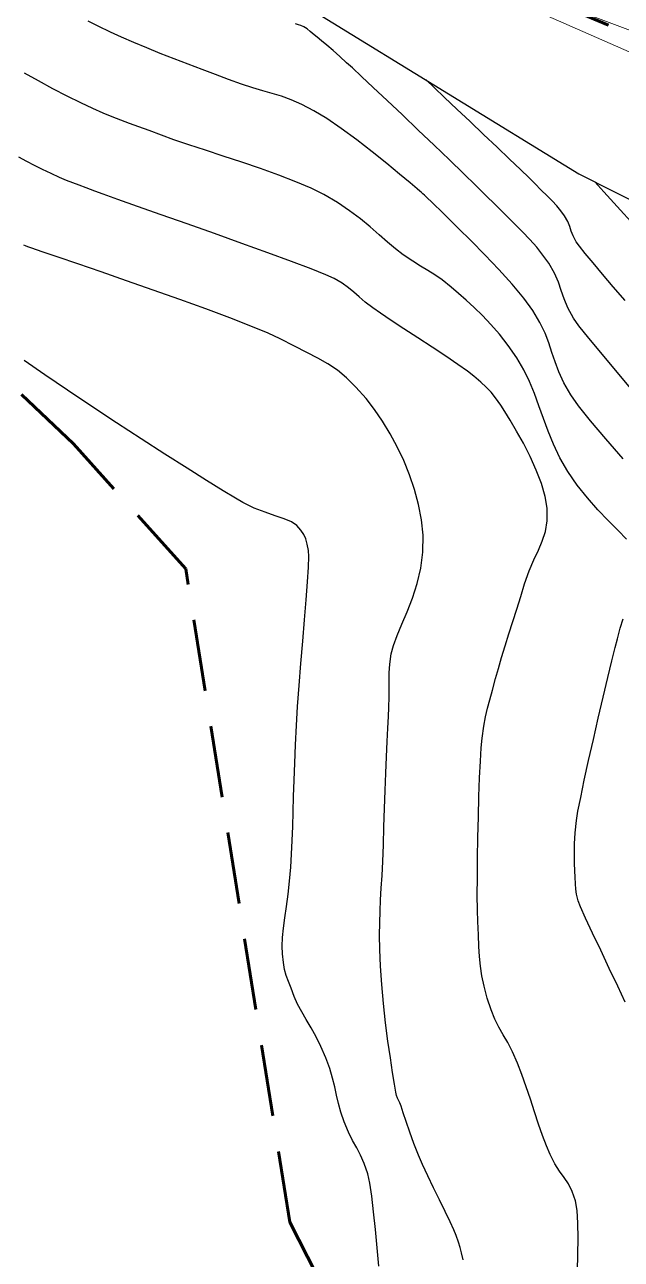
# Model space of a CAD drawing. Header units: metres. Extents: x -84 to 383, y -1857 to -1252.
# Drawn here: x -14.7 to 26.9, y -1456.6 to -1370.5 of the extents above; entities that cross this region are included whole.
import ezdxf

# ---------------------------------------------------------------- set-up
doc = ezdxf.new("R2010")
doc.units = ezdxf.units.M
doc.header["$MEASUREMENT"] = 0
doc.linetypes.add('DASHED', pattern=[0.75, 0.5, -0.25])
doc.layers.add('CONT-MNR', color=34, linetype='Continuous')
doc.layers.add('OGR', color=41, linetype='Continuous')
doc.layers.add('REGO', color=1, linetype='Continuous', lineweight=25)
doc.layers.add('znaci_voda', color=3, linetype='Continuous', lineweight=9)

msp = doc.modelspace()

# ---------------------------------------------------------------- linework, layer by layer
at = {"layer": 'CONT-MNR'}
for p, q in [((-9.539, -1370.627), (-10.24, -1370.267)), ((-8.687, -1371.042), (-9.539, -1370.627)), ((4.425, -1370.527), (4.212, -1370.457)), ((4.596, -1370.579), (4.425, -1370.527)), ((4.797, -1370.671), (4.596, -1370.579)), ((-7.909, -1371.399), (-8.687, -1371.042)), ((-7.059, -1371.766), (-7.909, -1371.399)), ((5.022, -1370.815), (4.797, -1370.671)), ((5.248, -1370.995), (5.022, -1370.815)), ((5.523, -1371.222), (5.248, -1370.995)), ((5.731, -1371.393), (5.523, -1371.222)), ((6.03, -1371.642), (5.731, -1371.393)), ((-6.153, -1372.141), (-7.059, -1371.766)), ((-5.208, -1372.52), (-6.153, -1372.141)), ((6.401, -1371.958), (6.03, -1371.642)), ((6.829, -1372.326), (6.401, -1371.958)), ((7.294, -1372.734), (6.829, -1372.326)), ((-4.239, -1372.898), (-5.208, -1372.52)), ((-3.263, -1373.273), (-4.239, -1372.898)), ((7.779, -1373.17), (7.294, -1372.734)), ((8.18, -1373.538), (7.779, -1373.17)), ((-2.296, -1373.642), (-3.263, -1373.273)), ((-1.353, -1373.999), (-2.296, -1373.642)), ((-0.452, -1374.342), (-1.353, -1373.999)), ((8.815, -1374.13), (8.18, -1373.538)), ((0.457, -1374.67), (-0.452, -1374.342)), ((1.242, -1374.919), (0.457, -1374.67)), ((1.941, -1375.12), (1.242, -1374.919)), ((9.638, -1374.902), (8.815, -1374.13)), ((10.603, -1375.81), (9.638, -1374.902)), ((13.877, -1374.908), (13.311, -1374.37)), ((14.608, -1375.6), (13.877, -1374.908)), ((2.592, -1375.306), (1.941, -1375.12)), ((3.235, -1375.507), (2.592, -1375.306)), ((3.908, -1375.754), (3.235, -1375.507)), ((4.649, -1376.08), (3.908, -1375.754)), ((11.664, -1376.812), (10.603, -1375.81)), ((15.457, -1376.404), (14.608, -1375.6)), ((5.498, -1376.515), (4.649, -1376.08)), ((6.391, -1377.056), (5.498, -1376.515)), ((16.38, -1377.277), (15.457, -1376.404)), ((7.405, -1377.752), (6.391, -1377.056)), ((12.774, -1377.865), (11.664, -1376.812)), ((17.329, -1378.178), (16.38, -1377.277)), ((8.479, -1378.546), (7.405, -1377.752)), ((13.887, -1378.925), (12.774, -1377.865)), ((18.261, -1379.062), (17.329, -1378.178)), ((9.555, -1379.38), (8.479, -1378.546)), ((14.956, -1379.949), (13.887, -1378.925)), ((19.129, -1379.889), (18.261, -1379.062)), ((-14.515, -1380.064), (-15.067, -1379.755)), ((-13.978, -1380.339), (-14.515, -1380.064)), ((10.573, -1380.196), (9.555, -1379.38)), ((15.935, -1380.894), (14.956, -1379.949)), ((19.887, -1380.614), (19.129, -1379.889)), ((-13.42, -1380.609), (-13.978, -1380.339)), ((-12.807, -1380.9), (-13.42, -1380.609)), ((-12.224, -1381.169), (-12.807, -1380.9)), ((11.474, -1380.935), (10.573, -1380.196)), ((12.198, -1381.541), (11.474, -1380.935)), ((16.778, -1381.716), (15.935, -1380.894)), ((20.49, -1381.197), (19.887, -1380.614)), ((-11.743, -1381.375), (-12.224, -1381.169)), ((-11.312, -1381.545), (-11.743, -1381.375)), ((-10.876, -1381.706), (-11.312, -1381.545)), ((-10.384, -1381.887), (-10.876, -1381.706)), ((12.687, -1381.956), (12.198, -1381.541)), ((17.438, -1382.374), (16.778, -1381.716)), ((20.892, -1381.594), (20.49, -1381.197)), ((21.344, -1382.045), (20.892, -1381.594)), ((25.713, -1382.171), (25.074, -1381.463)), ((-9.781, -1382.113), (-10.384, -1381.887)), ((-9.194, -1382.328), (-9.781, -1382.113)), ((-8.167, -1382.694), (-9.194, -1382.328)), ((12.88, -1382.121), (12.687, -1381.956)), ((12.986, -1382.21), (12.88, -1382.121)), ((13.089, -1382.301), (12.986, -1382.21)), ((13.206, -1382.408), (13.089, -1382.301)), ((13.42, -1382.607), (13.206, -1382.408)), ((13.692, -1382.865), (13.42, -1382.607)), ((18.168, -1383.105), (17.438, -1382.374)), ((21.749, -1382.443), (21.344, -1382.045)), ((22.111, -1382.805), (21.749, -1382.443)), ((26.642, -1383.196), (25.713, -1382.171)), ((-6.789, -1383.182), (-8.167, -1382.694)), ((-5.147, -1383.763), (-6.789, -1383.182)), ((13.983, -1383.153), (13.692, -1382.865)), ((14.265, -1383.428), (13.983, -1383.153)), ((14.813, -1383.959), (14.265, -1383.428)), ((18.841, -1383.767), (18.168, -1383.105)), ((22.433, -1383.147), (22.111, -1382.805)), ((22.72, -1383.485), (22.433, -1383.147)), ((22.974, -1383.836), (22.72, -1383.485)), ((27.82, -1384.494), (26.642, -1383.196)), ((-3.33, -1384.406), (-5.147, -1383.763)), ((-1.426, -1385.083), (-3.33, -1384.406)), ((15.562, -1384.692), (14.813, -1383.959)), ((19.459, -1384.377), (18.841, -1383.767)), ((20.027, -1384.948), (19.459, -1384.377)), ((23.199, -1384.231), (22.974, -1383.836)), ((23.334, -1384.573), (23.199, -1384.231)), ((0.478, -1385.765), (-1.426, -1385.083)), ((16.45, -1385.576), (15.562, -1384.692)), ((20.548, -1385.495), (20.027, -1384.948)), ((23.439, -1384.898), (23.334, -1384.573)), ((23.57, -1385.244), (23.439, -1384.898)), ((23.788, -1385.645), (23.57, -1385.244)), ((-14.598, -1385.942), (-14.719, -1385.895)), ((-14.446, -1385.998), (-14.598, -1385.942)), ((-14.159, -1386.096), (-14.446, -1385.998)), ((-13.433, -1386.343), (-14.159, -1386.096)), ((2.293, -1386.421), (0.478, -1385.765)), ((17.413, -1386.56), (16.45, -1385.576)), ((21.026, -1386.032), (20.548, -1385.495)), ((21.462, -1386.574), (21.026, -1386.032)), ((24.018, -1385.965), (23.788, -1385.645)), ((24.414, -1386.464), (24.018, -1385.965)), ((-12.339, -1386.715), (-13.433, -1386.343)), ((-10.948, -1387.19), (-12.339, -1386.715)), ((3.93, -1387.022), (2.293, -1386.421)), ((18.388, -1387.59), (17.413, -1386.56)), ((21.862, -1387.137), (21.462, -1386.574)), ((24.951, -1387.116), (24.414, -1386.464)), ((-9.332, -1387.747), (-10.948, -1387.19)), ((-7.563, -1388.361), (-9.332, -1387.747)), ((5.302, -1387.539), (3.93, -1387.022)), ((6.322, -1387.942), (5.302, -1387.539)), ((19.311, -1388.614), (18.388, -1387.59)), ((22.276, -1387.847), (21.862, -1387.137)), ((22.544, -1388.47), (22.276, -1387.847)), ((25.608, -1387.897), (24.951, -1387.116)), ((-5.71, -1389.012), (-7.563, -1388.361)), ((6.899, -1388.203), (6.322, -1387.942)), ((7.47, -1388.543), (6.899, -1388.203)), ((7.912, -1388.859), (7.47, -1388.543)), ((20.12, -1389.581), (19.311, -1388.614)), ((22.738, -1389.049), (22.544, -1388.47)), ((26.36, -1388.779), (25.608, -1387.897)), ((-3.846, -1389.677), (-5.71, -1389.012)), ((8.286, -1389.17), (7.912, -1388.859)), ((8.652, -1389.495), (8.286, -1389.17)), ((9.073, -1389.852), (8.652, -1389.495)), ((22.93, -1389.631), (22.738, -1389.049)), ((27.184, -1389.739), (26.36, -1388.779)), ((-2.041, -1390.333), (-3.846, -1389.677)), ((-0.368, -1390.958), (-2.041, -1390.333)), ((9.609, -1390.26), (9.073, -1389.852)), ((10.143, -1390.629), (9.609, -1390.26)), ((20.751, -1390.438), (20.12, -1389.581)), ((23.19, -1390.26), (22.93, -1389.631)), ((23.591, -1390.983), (23.19, -1390.26)), ((1.104, -1391.53), (-0.368, -1390.958)), ((10.885, -1391.124), (10.143, -1390.629)), ((11.773, -1391.708), (10.885, -1391.124)), ((21.25, -1391.269), (20.751, -1390.438)), ((21.609, -1392.013), (21.25, -1391.269)), ((23.973, -1391.507), (23.591, -1390.983)), ((2.301, -1392.026), (1.104, -1391.53)), ((3.154, -1392.423), (2.301, -1392.026)), ((12.743, -1392.344), (11.773, -1391.708)), ((21.874, -1392.702), (21.609, -1392.013)), ((24.661, -1392.371), (23.973, -1391.507)), ((4.148, -1392.927), (3.154, -1392.423)), ((5.014, -1393.357), (4.148, -1392.927)), ((13.734, -1392.995), (12.743, -1392.344)), ((14.682, -1393.625), (13.734, -1392.995)), ((22.09, -1393.363), (21.874, -1392.702)), ((25.605, -1393.516), (24.661, -1392.371)), ((5.782, -1393.752), (5.014, -1393.357)), ((6.478, -1394.151), (5.782, -1393.752)), ((15.525, -1394.196), (14.682, -1393.625)), ((22.304, -1394.026), (22.09, -1393.363)), ((26.753, -1394.887), (25.605, -1393.516)), ((-13.269, -1394.92), (-14.707, -1393.919)), ((7.133, -1394.594), (6.478, -1394.151)), ((7.775, -1395.121), (7.133, -1394.594)), ((16.2, -1394.672), (15.525, -1394.196)), ((16.645, -1395.015), (16.2, -1394.672)), ((22.562, -1394.721), (22.304, -1394.026)), ((22.91, -1395.475), (22.562, -1394.721)), ((-11.68, -1396), (-13.269, -1394.92)), ((8.431, -1395.77), (7.775, -1395.121)), ((17.132, -1395.433), (16.645, -1395.015)), ((17.515, -1395.78), (17.132, -1395.433)), ((23.394, -1396.32), (22.91, -1395.475)), ((28.055, -1396.425), (26.753, -1394.887)), ((-9.992, -1397.127), (-11.68, -1396)), ((9.131, -1396.582), (8.431, -1395.77)), ((17.842, -1396.12), (17.515, -1395.78)), ((18.163, -1396.519), (17.842, -1396.12)), ((23.939, -1397.079), (23.394, -1396.32)), ((-8.261, -1398.266), (-9.992, -1397.127)), ((9.71, -1397.338), (9.131, -1396.582)), ((18.527, -1397.041), (18.163, -1396.519)), ((18.809, -1397.477), (18.527, -1397.041)), ((24.773, -1398.117), (23.939, -1397.079)), ((10.27, -1398.154), (9.71, -1397.338)), ((10.804, -1399.023), (10.27, -1398.154)), ((19.186, -1398.089), (18.809, -1397.477)), ((19.626, -1398.84), (19.186, -1398.089)), ((25.834, -1399.371), (24.773, -1398.117)), ((-6.54, -1399.386), (-8.261, -1398.266)), ((11.303, -1399.94), (10.804, -1399.023)), ((20.095, -1399.693), (19.626, -1398.84)), ((-4.883, -1400.452), (-6.54, -1399.386)), ((20.563, -1400.612), (20.095, -1399.693)), ((27.057, -1400.779), (25.834, -1399.371)), ((-3.344, -1401.432), (-4.883, -1400.452)), ((11.759, -1400.898), (11.303, -1399.94)), ((20.994, -1401.56), (20.563, -1400.612)), ((-1.978, -1402.293), (-3.344, -1401.432)), ((12.164, -1401.892), (11.759, -1400.898)), ((21.358, -1402.5), (20.994, -1401.56)), ((-0.838, -1403.002), (-1.978, -1402.293)), ((12.509, -1402.914), (12.164, -1401.892)), ((0.021, -1403.524), (-0.838, -1403.002)), ((12.787, -1403.96), (12.509, -1402.914)), ((21.62, -1403.395), (21.358, -1402.5)), ((0.546, -1403.829), (0.021, -1403.524)), ((1.335, -1404.207), (0.546, -1403.829)), ((12.988, -1405.023), (12.787, -1403.96)), ((21.749, -1404.209), (21.62, -1403.395)), ((2.096, -1404.502), (1.335, -1404.207)), ((2.802, -1404.744), (2.096, -1404.502)), ((3.423, -1404.959), (2.802, -1404.744)), ((3.931, -1405.178), (3.423, -1404.959)), ((13.105, -1406.096), (12.988, -1405.023)), ((21.747, -1405.098), (21.749, -1404.209)), ((4.299, -1405.428), (3.931, -1405.178)), ((4.591, -1405.742), (4.299, -1405.428)), ((4.793, -1406.042), (4.591, -1405.742)), ((21.419, -1406.508), (21.629, -1405.845)), ((21.629, -1405.845), (21.747, -1405.098)), ((4.933, -1406.358), (4.793, -1406.042)), ((5.035, -1406.72), (4.933, -1406.358)), ((5.125, -1407.157), (5.035, -1406.72)), ((13.101, -1407.272), (13.105, -1406.096)), ((21.144, -1407.145), (21.419, -1406.508)), ((5.117, -1408.335), (5.144, -1407.582)), ((5.144, -1407.582), (5.125, -1407.157)), ((12.953, -1408.401), (13.101, -1407.272)), ((20.829, -1407.815), (21.144, -1407.145)), ((5.052, -1409.359), (5.117, -1408.335)), ((12.695, -1409.475), (12.953, -1408.401)), ((20.501, -1408.575), (20.829, -1407.815)), ((4.958, -1410.598), (5.052, -1409.359)), ((20.184, -1409.484), (20.501, -1408.575)), ((12.366, -1410.487), (12.695, -1409.475)), ((19.914, -1410.364), (20.184, -1409.484)), ((4.844, -1411.994), (4.958, -1410.598)), ((11.999, -1411.431), (12.366, -1410.487)), ((19.637, -1411.246), (19.914, -1410.364)), ((11.633, -1412.298), (11.999, -1411.431)), ((19.359, -1412.122), (19.637, -1411.246)), ((4.718, -1413.491), (4.844, -1411.994)), ((11.302, -1413.081), (11.633, -1412.298)), ((19.086, -1412.981), (19.359, -1412.122)), ((4.59, -1415.033), (4.718, -1413.491)), ((11.044, -1413.774), (11.302, -1413.081)), ((18.824, -1413.817), (19.086, -1412.981)), ((10.797, -1415.095), (10.893, -1414.368)), ((10.893, -1414.368), (11.044, -1413.774)), ((18.577, -1414.62), (18.824, -1413.817)), ((4.468, -1416.564), (4.59, -1415.033)), ((10.75, -1415.691), (10.797, -1415.095)), ((18.155, -1416.094), (18.353, -1415.382)), ((18.353, -1415.382), (18.577, -1414.62)), ((10.736, -1416.222), (10.75, -1415.691)), ((10.737, -1416.756), (10.736, -1416.222)), ((17.934, -1416.905), (18.155, -1416.094)), ((4.361, -1418.025), (4.468, -1416.564)), ((10.736, -1417.359), (10.737, -1416.756)), ((17.749, -1417.566), (17.934, -1416.905)), ((10.715, -1418.097), (10.736, -1417.359)), ((17.592, -1418.154), (17.749, -1417.566)), ((4.278, -1419.361), (4.361, -1418.025)), ((10.652, -1419.541), (10.687, -1418.738)), ((10.687, -1418.738), (10.715, -1418.097)), ((17.336, -1419.417), (17.457, -1418.745)), ((17.457, -1418.745), (17.592, -1418.154)), ((4.21, -1420.713), (4.278, -1419.361)), ((10.612, -1420.482), (10.652, -1419.541)), ((17.221, -1420.245), (17.336, -1419.417)), ((10.567, -1421.536), (10.612, -1420.482)), ((17.16, -1420.91), (17.221, -1420.245)), ((4.158, -1421.983), (4.21, -1420.713)), ((17.102, -1421.847), (17.16, -1420.91)), ((4.116, -1423.18), (4.158, -1421.983)), ((10.52, -1422.681), (10.567, -1421.536)), ((17.048, -1423), (17.102, -1421.847)), ((10.472, -1423.891), (10.52, -1422.681)), ((17.001, -1424.309), (17.048, -1423)), ((4.082, -1424.311), (4.116, -1423.18)), ((10.425, -1425.142), (10.472, -1423.891)), ((4.052, -1425.382), (4.082, -1424.311)), ((16.96, -1425.718), (17.001, -1424.309)), ((4.021, -1426.402), (4.052, -1425.382)), ((10.379, -1426.411), (10.425, -1425.142)), ((3.986, -1427.378), (4.021, -1426.402)), ((10.338, -1427.672), (10.379, -1426.411)), ((16.927, -1427.169), (16.96, -1425.718)), ((3.943, -1428.317), (3.986, -1427.378)), ((16.903, -1428.604), (16.927, -1427.169)), ((10.294, -1428.827), (10.338, -1427.672)), ((3.889, -1429.227), (3.943, -1428.317)), ((10.244, -1429.821), (10.294, -1428.827)), ((16.89, -1429.964), (16.903, -1428.604)), ((3.806, -1430.204), (3.889, -1429.227)), ((10.193, -1430.699), (10.244, -1429.821)), ((16.888, -1431.193), (16.89, -1429.964)), ((3.703, -1431.119), (3.806, -1430.204)), ((10.146, -1431.509), (10.193, -1430.699)), ((3.591, -1431.97), (3.703, -1431.119)), ((10.108, -1432.295), (10.146, -1431.509)), ((16.899, -1432.232), (16.888, -1431.193)), ((3.482, -1432.758), (3.591, -1431.97)), ((10.084, -1433.104), (10.108, -1432.295)), ((16.924, -1433.023), (16.899, -1432.232)), ((3.387, -1433.483), (3.482, -1432.758)), ((10.078, -1433.98), (10.084, -1433.104)), ((16.966, -1433.957), (16.924, -1433.023)), ((3.285, -1434.742), (3.318, -1434.144)), ((3.318, -1434.144), (3.387, -1433.483)), ((10.096, -1434.971), (10.078, -1433.98)), ((17.001, -1434.753), (16.966, -1433.957)), ((3.301, -1435.276), (3.285, -1434.742)), ((10.142, -1436.122), (10.096, -1434.971)), ((17.043, -1435.46), (17.001, -1434.753)), ((3.369, -1435.873), (3.301, -1435.276)), ((3.457, -1436.359), (3.369, -1435.873)), ((17.108, -1436.125), (17.043, -1435.46)), ((3.572, -1436.787), (3.457, -1436.359)), ((3.718, -1437.208), (3.572, -1436.787)), ((10.227, -1437.409), (10.142, -1436.122)), ((17.209, -1436.798), (17.108, -1436.125)), ((17.363, -1437.527), (17.209, -1436.798)), ((3.901, -1437.676), (3.718, -1437.208)), ((4.126, -1438.243), (3.901, -1437.676)), ((10.35, -1438.743), (10.227, -1437.409)), ((17.582, -1438.36), (17.363, -1437.527)), ((4.365, -1438.778), (4.126, -1438.243)), ((17.844, -1439.166), (17.582, -1438.36)), ((4.647, -1439.308), (4.365, -1438.778)), ((4.962, -1439.852), (4.647, -1439.308)), ((10.498, -1440.073), (10.35, -1438.743)), ((18.115, -1439.82), (17.844, -1439.166)), ((5.298, -1440.427), (4.962, -1439.852)), ((10.661, -1441.35), (10.498, -1440.073)), ((18.398, -1440.38), (18.115, -1439.82)), ((5.645, -1441.05), (5.298, -1440.427)), ((5.991, -1441.739), (5.645, -1441.05)), ((18.694, -1440.908), (18.398, -1440.38)), ((19.005, -1441.462), (18.694, -1440.908)), ((6.325, -1442.511), (5.991, -1441.739)), ((10.825, -1442.522), (10.661, -1441.35)), ((19.334, -1442.101), (19.005, -1441.462)), ((6.602, -1443.274), (6.325, -1442.511)), ((10.978, -1443.539), (10.825, -1442.522)), ((19.682, -1442.887), (19.334, -1442.101)), ((19.993, -1443.688), (19.682, -1442.887)), ((6.802, -1443.944), (6.602, -1443.274)), ((11.11, -1444.35), (10.978, -1443.539)), ((20.297, -1444.538), (19.993, -1443.688)), ((6.953, -1444.553), (6.802, -1443.944)), ((7.082, -1445.131), (6.953, -1444.553)), ((11.206, -1444.905), (11.11, -1444.35)), ((20.593, -1445.413), (20.297, -1444.538)), ((7.215, -1445.709), (7.082, -1445.131)), ((11.255, -1445.152), (11.206, -1444.905)), ((11.324, -1445.335), (11.255, -1445.152)), ((11.401, -1445.474), (11.324, -1445.335)), ((11.487, -1445.652), (11.401, -1445.474)), ((20.881, -1446.287), (20.593, -1445.413)), ((7.379, -1446.317), (7.215, -1445.709)), ((7.602, -1446.986), (7.379, -1446.317)), ((11.57, -1445.89), (11.487, -1445.652)), ((11.719, -1446.344), (11.57, -1445.89)), ((11.925, -1446.964), (11.719, -1446.344)), ((21.162, -1447.134), (20.881, -1446.287)), ((7.904, -1447.713), (7.602, -1446.986)), ((12.178, -1447.696), (11.925, -1446.964)), ((21.434, -1447.93), (21.162, -1447.134)), ((8.198, -1448.289), (7.904, -1447.713)), ((12.468, -1448.49), (12.178, -1447.696)), ((21.698, -1448.649), (21.434, -1447.93)), ((8.482, -1448.79), (8.198, -1448.289)), ((8.754, -1449.293), (8.482, -1448.79)), ((12.784, -1449.295), (12.468, -1448.49)), ((21.954, -1449.267), (21.698, -1448.649)), ((9.011, -1449.876), (8.754, -1449.293)), ((13.074, -1449.961), (12.784, -1449.295)), ((22.29, -1449.916), (21.954, -1449.267)), ((9.252, -1450.615), (9.011, -1449.876)), ((9.391, -1451.267), (9.252, -1450.615)), ((13.434, -1450.738), (13.074, -1449.961)), ((22.624, -1450.424), (22.29, -1449.916)), ((22.945, -1450.864), (22.624, -1450.424)), ((9.526, -1452.171), (9.391, -1451.267)), ((13.834, -1451.575), (13.434, -1450.738)), ((23.244, -1451.307), (22.945, -1450.864)), ((23.509, -1451.828), (23.244, -1451.307)), ((9.657, -1453.263), (9.526, -1452.171)), ((14.246, -1452.421), (13.834, -1451.575)), ((23.731, -1452.497), (23.509, -1451.828)), ((14.64, -1453.227), (14.246, -1452.421)), ((14.987, -1453.944), (14.64, -1453.227)), ((23.836, -1453.153), (23.731, -1452.497)), ((23.893, -1454.045), (23.836, -1453.153)), ((9.784, -1454.48), (9.657, -1453.263)), ((15.257, -1454.519), (14.987, -1453.944)), ((23.912, -1455.098), (23.893, -1454.045)), ((9.904, -1455.759), (9.784, -1454.48)), ((15.421, -1454.905), (15.257, -1454.519)), ((15.584, -1455.37), (15.421, -1454.905)), ((10.019, -1457.035), (9.904, -1455.759)), ((15.692, -1455.74), (15.584, -1455.37)), ((15.783, -1456.115), (15.692, -1455.74)), ((23.901, -1456.233), (23.912, -1455.098)), ((15.892, -1456.597), (15.783, -1456.115)), ((23.871, -1457.375), (23.901, -1456.233))]:
    msp.add_line(p, q, dxfattribs=at)
at = {"layer": 'CONT-MNR', "lineweight": 30}
for p, q in [((-13.706, -1374.439), (-14.678, -1373.898)), ((-12.698, -1374.983), (-13.706, -1374.439)), ((-11.697, -1375.503), (-12.698, -1374.983)), ((-10.747, -1375.971), (-11.697, -1375.503)), ((-9.911, -1376.36), (-10.747, -1375.971)), ((-9.197, -1376.675), (-9.911, -1376.36)), ((-8.562, -1376.938), (-9.197, -1376.675)), ((-7.965, -1377.171), (-8.562, -1376.938)), ((-7.363, -1377.395), (-7.965, -1377.171)), ((-6.716, -1377.631), (-7.363, -1377.395)), ((-5.981, -1377.902), (-6.716, -1377.631)), ((-5.117, -1378.228), (-5.981, -1377.902)), ((-4.261, -1378.538), (-5.117, -1378.228)), ((-3.231, -1378.887), (-4.261, -1378.538)), ((-2.069, -1379.269), (-3.231, -1378.887)), ((-0.818, -1379.677), (-2.069, -1379.269)), ((0.481, -1380.106), (-0.818, -1379.677)), ((1.784, -1380.551), (0.481, -1380.106)), ((3.05, -1381.004), (1.784, -1380.551)), ((4.236, -1381.461), (3.05, -1381.004)), ((5.3, -1381.914), (4.236, -1381.461)), ((6.199, -1382.359), (5.3, -1381.914)), ((7.145, -1382.916), (6.199, -1382.359)), ((7.988, -1383.485), (7.145, -1382.916)), ((8.742, -1384.055), (7.988, -1383.485)), ((9.423, -1384.616), (8.742, -1384.055)), ((10.047, -1385.158), (9.423, -1384.616)), ((10.629, -1385.669), (10.047, -1385.158)), ((11.184, -1386.139), (10.629, -1385.669)), ((11.728, -1386.558), (11.184, -1386.139)), ((12.384, -1387.005), (11.728, -1386.558)), ((12.936, -1387.346), (12.384, -1387.005)), ((13.431, -1387.64), (12.936, -1387.346)), ((13.918, -1387.942), (13.431, -1387.64)), ((14.444, -1388.312), (13.918, -1387.942)), ((15.057, -1388.807), (14.444, -1388.312)), ((15.573, -1389.249), (15.057, -1388.807)), ((16.111, -1389.719), (15.573, -1389.249)), ((16.668, -1390.226), (16.111, -1389.719)), ((17.241, -1390.784), (16.668, -1390.226)), ((17.828, -1391.403), (17.241, -1390.784)), ((18.425, -1392.094), (17.828, -1391.403)), ((19.029, -1392.869), (18.425, -1392.094)), ((19.639, -1393.739), (19.029, -1392.869)), ((20.129, -1394.562), (19.639, -1393.739)), ((20.532, -1395.393), (20.129, -1394.562)), ((20.875, -1396.234), (20.532, -1395.393)), ((21.185, -1397.089), (20.875, -1396.234)), ((21.489, -1397.96), (21.185, -1397.089)), ((21.815, -1398.85), (21.489, -1397.96)), ((22.191, -1399.761), (21.815, -1398.85)), ((22.642, -1400.695), (22.191, -1399.761)), ((23.197, -1401.657), (22.642, -1400.695)), ((23.852, -1402.605), (23.197, -1401.657)), ((24.563, -1403.494), (23.852, -1402.605)), ((25.297, -1404.321), (24.563, -1403.494)), ((26.019, -1405.078), (25.297, -1404.321)), ((26.697, -1405.762), (26.019, -1405.078)), ((27.297, -1406.367), (26.697, -1405.762)), ((26.854, -1412.582), (27.05, -1411.933)), ((26.651, -1413.314), (26.854, -1412.582)), ((26.496, -1413.922), (26.651, -1413.314)), ((26.268, -1414.848), (26.496, -1413.922)), ((25.985, -1416.023), (26.268, -1414.848)), ((25.664, -1417.377), (25.985, -1416.023)), ((25.322, -1418.839), (25.664, -1417.377)), ((24.976, -1420.341), (25.322, -1418.839)), ((24.645, -1421.811), (24.976, -1420.341)), ((24.343, -1423.181), (24.645, -1421.811)), ((24.091, -1424.381), (24.343, -1423.181)), ((23.903, -1425.34), (24.091, -1424.381)), ((23.798, -1425.989), (23.903, -1425.34)), ((23.715, -1426.829), (23.798, -1425.989)), ((23.672, -1427.614), (23.715, -1426.829)), ((23.659, -1428.33), (23.672, -1427.614)), ((23.667, -1428.962), (23.659, -1428.33)), ((23.686, -1429.499), (23.667, -1428.962)), ((23.707, -1429.925), (23.686, -1429.499)), ((23.726, -1430.392), (23.707, -1429.925)), ((23.747, -1430.759), (23.726, -1430.392)), ((23.799, -1431.12), (23.747, -1430.759)), ((23.909, -1431.568), (23.799, -1431.12)), ((24.082, -1432.006), (23.909, -1431.568)), ((24.434, -1432.791), (24.082, -1432.006)), ((24.918, -1433.83), (24.434, -1432.791)), ((25.485, -1435.029), (24.918, -1433.83)), ((26.087, -1436.292), (25.485, -1435.029)), ((26.676, -1437.528), (26.087, -1436.292)), ((27.202, -1438.64), (26.676, -1437.528))]:
    msp.add_line(p, q, dxfattribs=at)
at = {"layer": 'OGR'}
for p, q in [((5.803, -1369.764), (23.963, -1380.904)), ((23.963, -1380.904), (57.043, -1397.644))]:
    msp.add_line(p, q, dxfattribs=at)
at = {"layer": 'REGO', "linetype": 'DASHED', "lineweight": 60, "ltscale": 10}
for p, q in [((21.425, -1368.608), (31.802, -1372.999)), ((-11.252, -1399.728), (-20.924, -1390.56)), ((-3.436, -1408.439), (-11.252, -1399.728)), ((3.814, -1453.976), (-3.436, -1408.439)), ((3.816, -1453.975), (3.814, -1453.976)), ((9.11, -1464.286), (3.816, -1453.975))]:
    msp.add_line(p, q, dxfattribs=at)
at = {"layer": 'REGO'}
msp.add_line((3.811, -1453.973), (3.813, -1453.973), dxfattribs=at)
at = {"layer": 'znaci_voda'}
for p, q in [((33.683, -1375.154), (15.393, -1367.094)), ((34.053, -1373.394), (15.593, -1366.394))]:
    msp.add_line(p, q, dxfattribs=at)

doc.saveas('drawing.dxf')
